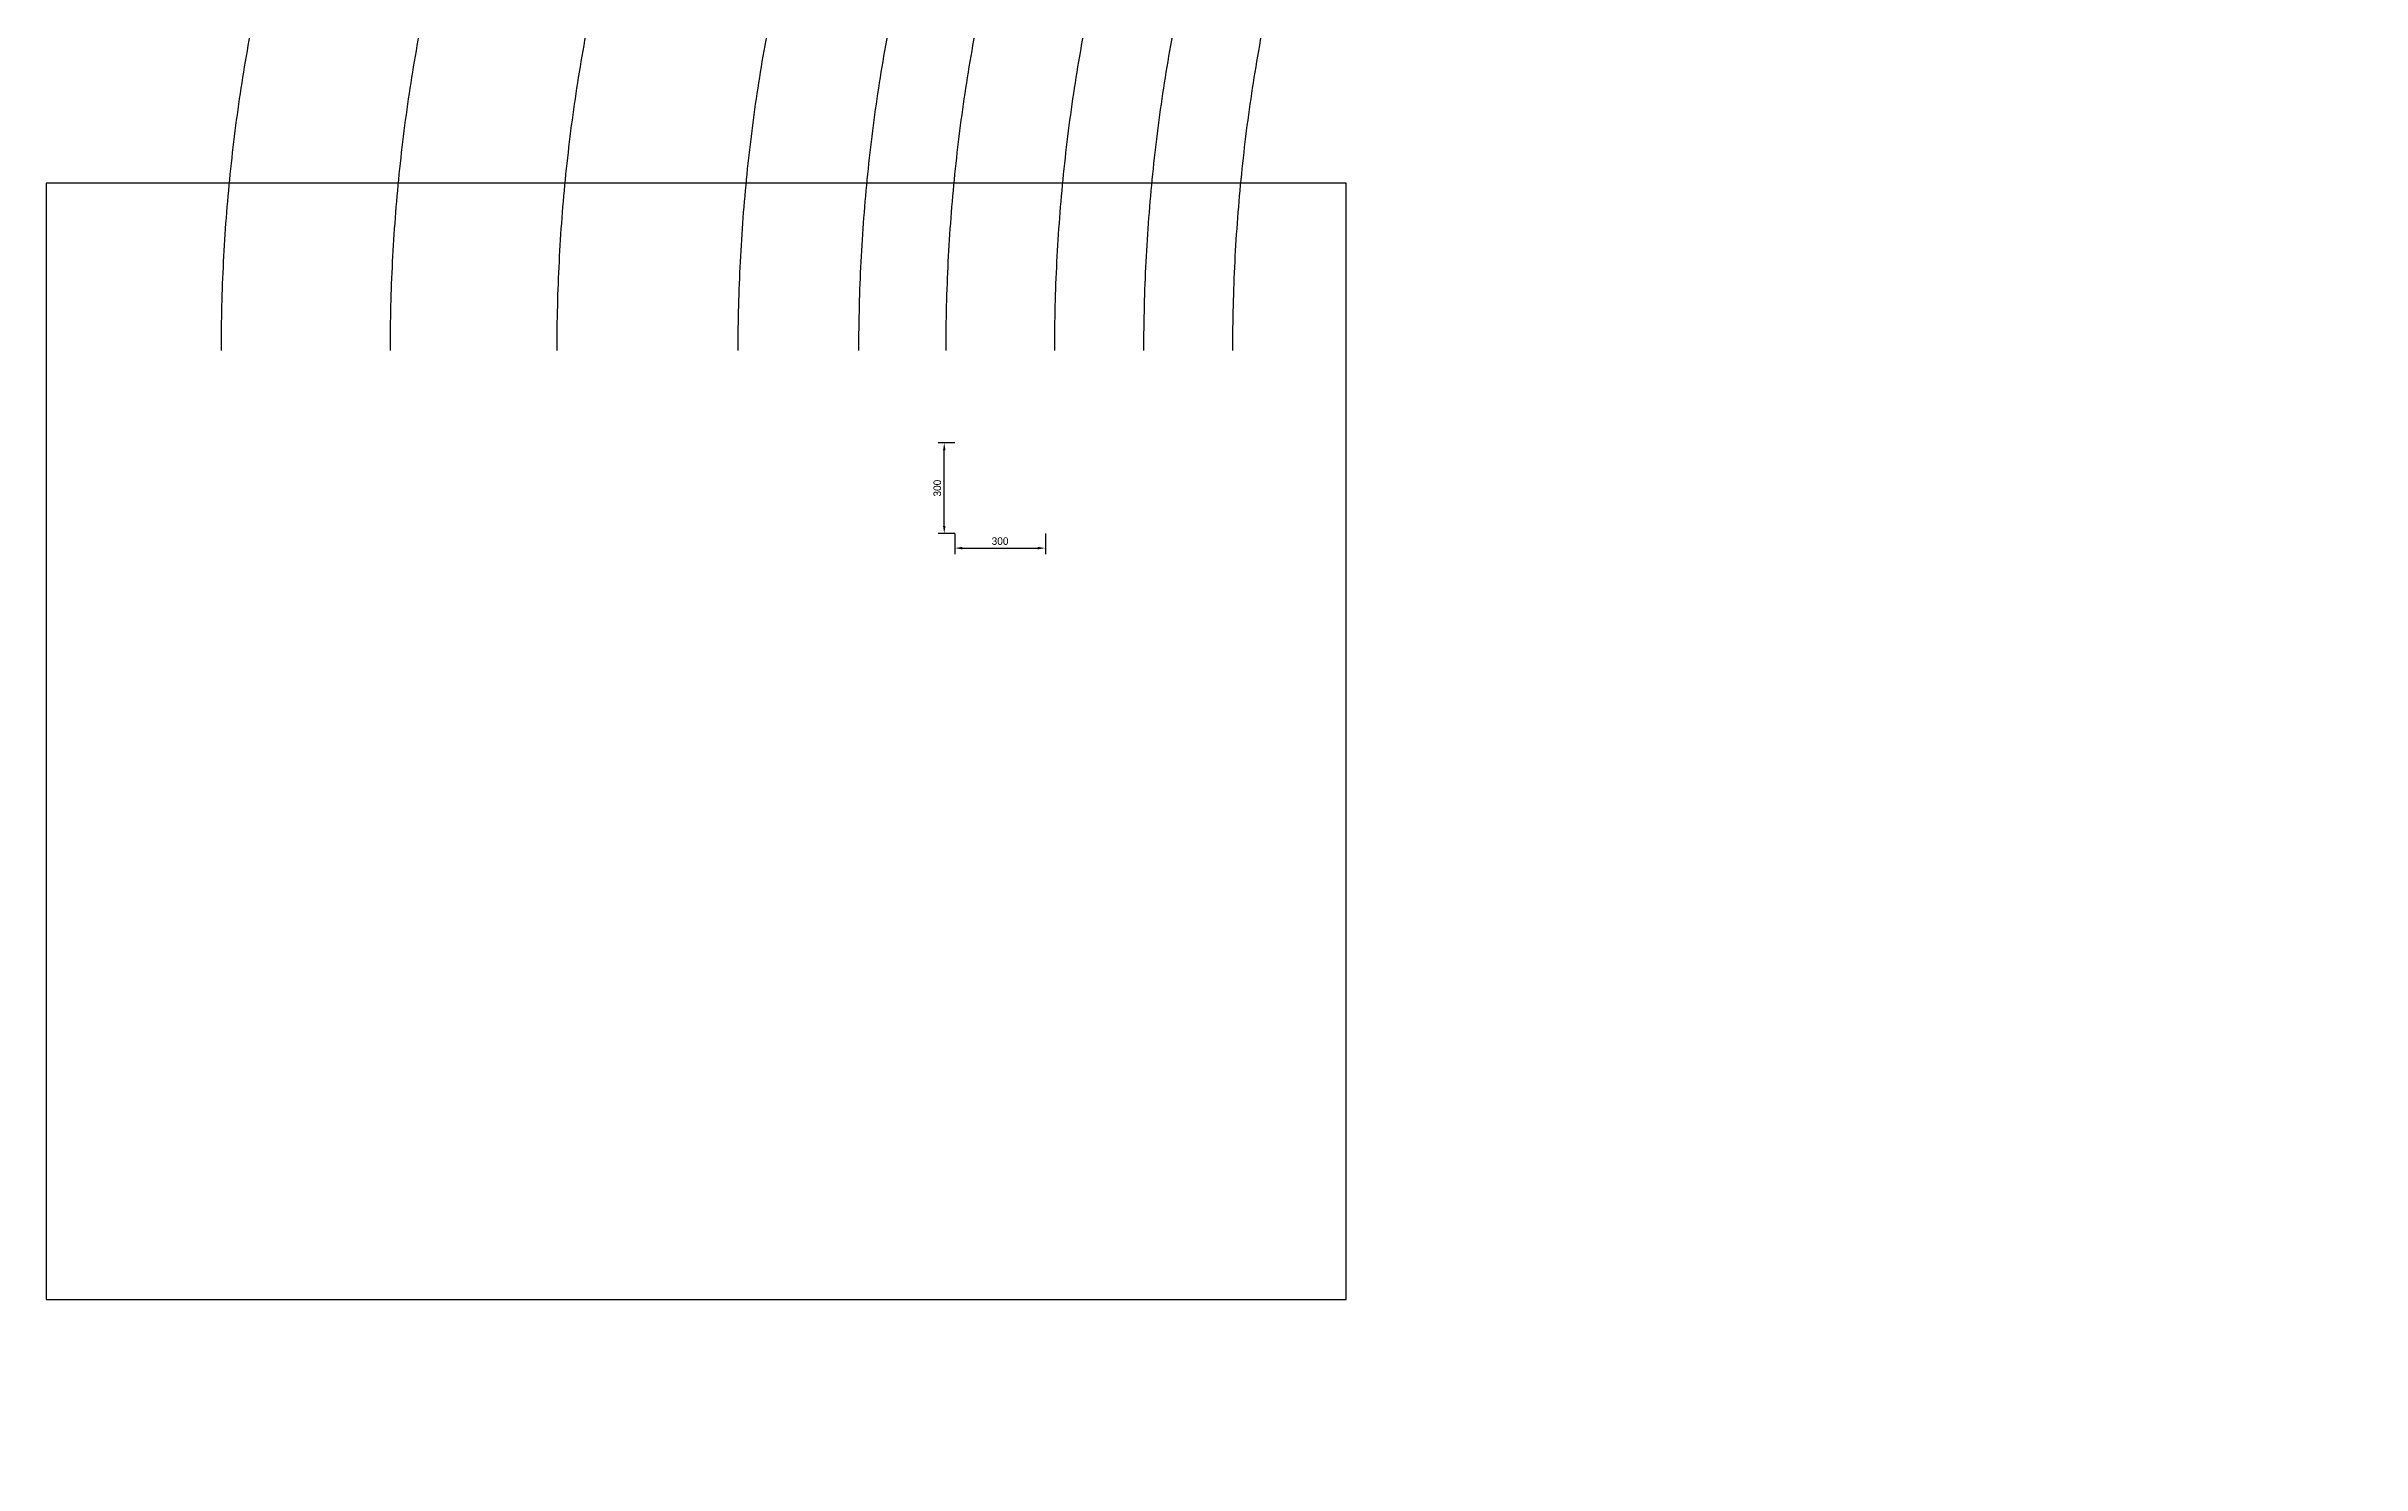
# Model space of a CAD drawing. Header units: millimetres. Extents: x -46731 to -19574, y -35129 to 2508.
# Drawn here: x -43559 to -35887, y -6891 to -2192 of the extents above; entities that cross this region are included whole.
import ezdxf

# ---------------------------------------------------------------- set-up
doc = ezdxf.new("R2010")
doc.units = ezdxf.units.MM
doc.header["$PDMODE"] = 34
doc.header["$PDSIZE"] = 25
doc.linetypes.add('ACAD_ISO10W100', pattern=[18.5, 12, -3, 0.5, -3])
doc.layers.get('Defpoints').update_dxf_attribs({"color": 254})
doc.layers.add('08 Размеры потолочных конструкций', color=7, linetype='Continuous')
doc.layers.add('100 noprint', color=1, linetype='Continuous', plot=False)
doc.styles.get("Standard").update_dxf_attribs({"font": ''})
doc.styles.get('Standard').set_extended_font_data('Ubuntu')
doc.dimstyles.new('ISO-25', dxfattribs={"dimtxt": 2.5, "dimasz": 2.5, "dimexe": 1.25, "dimexo": 0.625, "dimtad": 1, "dimtxsty": 'Standard', "dimcen": 2.5, "dimadec": 0, "dimazin": 0, "dimtfac": 1, "dimtmove": 0, "dimatfit": 3, "dimfxl": 1, "dimarcsym": 0})

# ---------------------------------------------------------------- blocks, each defined once
blk = doc.blocks.new('*D48')
at = {"layer": '08 Размеры потолочных конструкций', "color": 0, "lineweight": -2, "transparency": 16777216}
for p, q in [((-40548.7, -3505.6), (-40603.6, -3505.6)), ((-40583.6, -3780.6), (-40583.6, -3530.6)), ((-40548.7, -3805.6), (-40603.6, -3805.6))]:
    blk.add_line(p, q, dxfattribs=at)
at = {"layer": '08 Размеры потолочных конструкций', "color": 0, "transparency": 16777216}
for points in [[(-40579.5, -3530.6), (-40587.8, -3530.6), (-40583.6, -3505.6)], [(-40587.8, -3780.6), (-40579.5, -3780.6), (-40583.6, -3805.6)]]:
    blk.add_solid(points, dxfattribs=at)
at = {"layer": 'Defpoints', "color": 0, "transparency": 16777216}
for p in [(-40583.6, -3505.6), (-40548.7, -3505.6), (-40548.7, -3805.6)]:
    blk.add_point(p, dxfattribs=at)
at = {"layer": '08 Размеры потолочных конструкций', "color": 0, "transparency": 16777216, "insert": (-40606.7, -3655.6), "char_height": 25, "attachment_point": 5, "rotation": 90}
blk.add_mtext('300', dxfattribs=at)
blk = doc.blocks.new('*D49')
at = {"layer": '08 Размеры потолочных конструкций', "color": 0, "lineweight": -2, "transparency": 16777216}
for p, q in [((-40548.7, -3805.6), (-40548.7, -3874.3)), ((-40248.7, -3805.6), (-40248.7, -3874.3)), ((-40523.7, -3854.3), (-40273.7, -3854.3))]:
    blk.add_line(p, q, dxfattribs=at)
at = {"layer": '08 Размеры потолочных конструкций', "color": 0, "transparency": 16777216}
for points in [[(-40523.7, -3850.1), (-40523.7, -3858.5), (-40548.7, -3854.3)], [(-40273.7, -3858.5), (-40273.7, -3850.1), (-40248.7, -3854.3)]]:
    blk.add_solid(points, dxfattribs=at)
at = {"layer": 'Defpoints', "color": 0, "transparency": 16777216}
for p in [(-40548.7, -3805.6), (-40248.7, -3805.6), (-40248.7, -3854.3)]:
    blk.add_point(p, dxfattribs=at)
at = {"layer": '08 Размеры потолочных конструкций', "color": 0, "transparency": 16777216, "insert": (-40398.7, -3831.2), "char_height": 25, "attachment_point": 5}
blk.add_mtext('300', dxfattribs=at)

msp = doc.modelspace()

# ---------------------------------------------------------------- linework, layer by layer
at = {"layer": '100 noprint', "color": 1, "linetype": 'ACAD_ISO10W100', "lineweight": -2, "ltscale": 100, "flags": 128}
for points in [[(-31566.439, -16044.086), (-31566.439, -3199.144, 1), (-42979.916, -3199.144)], [(-31006.439, -16044.086), (-31006.439, -3199.144, 1), (-42419.916, -3199.144)], [(-30454.042, -16044.086), (-30454.042, -3199.144, 1), (-41867.52, -3199.144)], [(-29854.042, -16044.086), (-29854.042, -3199.144, 1), (-41267.52, -3199.144)], [(-29454.042, -16044.086), (-29454.042, -3199.144, 1), (-40867.52, -3199.144)], [(-29165.208, -16044.086), (-29165.208, -3199.144, 1), (-40578.685, -3199.144)], [(-28805.208, -16044.086), (-28805.208, -3199.144, 1), (-40218.685, -3199.144)], [(-28509.708, -16044.086), (-28509.708, -3199.144, 1), (-39923.185, -3199.144)], [(-28215.208, -16044.086), (-28215.208, -3199.144, 1), (-39628.685, -3199.144)]]:
    msp.add_lwpolyline(points, format="xyb", dxfattribs=at)
at = {"layer": '100 noprint', "lineweight": -2}
msp.add_lwpolyline([(-43558.912, -2644.739), (-43558.912, -6343.497), (-39252.139, -6343.497), (-39252.139, -2644.739)], close=True, dxfattribs=at)

# ---------------------------------------------------------------- dimensions: what is measured, and where the dimension line sits
at = {"layer": '08 Размеры потолочных конструкций'}
dim = msp.add_linear_dim(base=(-40583.623, -3505.644), p1=(-40548.685, -3805.644), p2=(-40548.685, -3505.644), angle=90, dimstyle='ISO-25', override={"dimtxt": 25, "dimasz": 25, "dimexe": 20, "dimexo": 0, "dimgap": 10, "dimdec": 0}, dxfattribs=at)
dim.commit()
dim.dimension.update_dxf_attribs({"geometry": '*D48', "text_midpoint": (-40606.682, -3655.644)})
dim = msp.add_linear_dim(base=(-40248.685, -3854.284), p1=(-40548.685, -3805.644), p2=(-40248.685, -3805.644), dimstyle='ISO-25', override={"dimtxt": 25, "dimasz": 25, "dimexe": 20, "dimexo": 0, "dimgap": 10, "dimdec": 0}, dxfattribs=at)
dim.commit()
dim.dimension.update_dxf_attribs({"geometry": '*D49', "text_midpoint": (-40398.685, -3831.225)})

doc.saveas('drawing.dxf')
